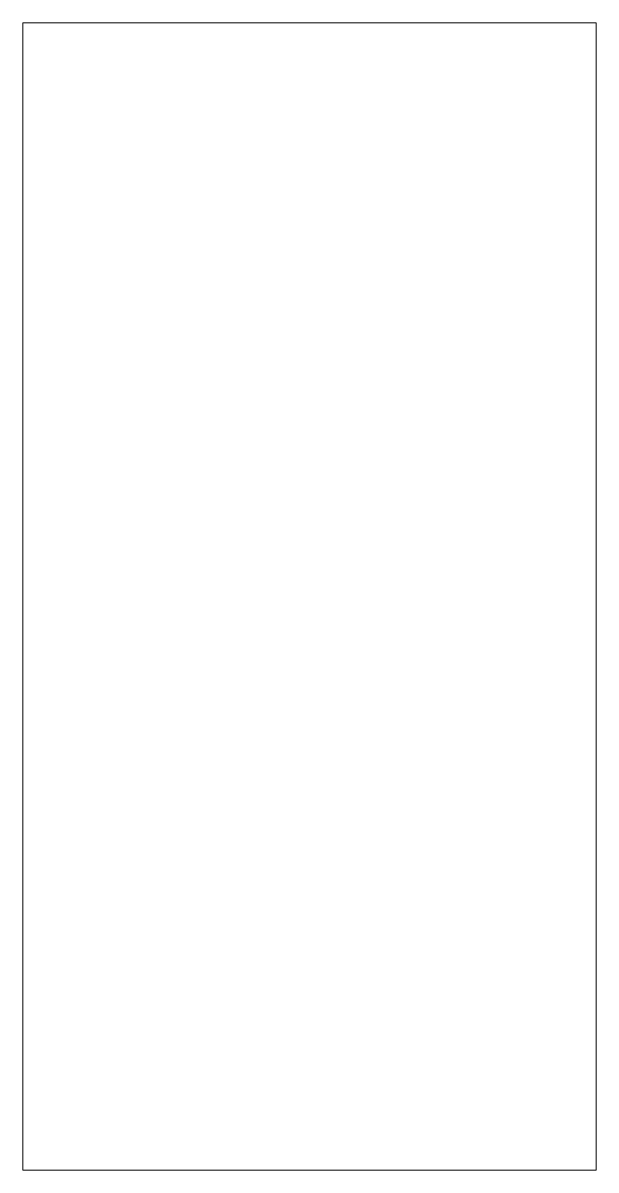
# Model space of a CAD drawing. Extents: x 10 to 20, y 10 to 30.
import ezdxf

# ---------------------------------------------------------------- set-up
doc = ezdxf.new("R2010")
doc.units = 0
doc.layers.add('s005-#def-solid-edge', color=7, linetype='CONTINUOUS')

msp = doc.modelspace()

# ---------------------------------------------------------------- linework, layer by layer
at = {"layer": 's005-#def-solid-edge', "color": 7, "linetype": 'CONTINUOUS', "lineweight": 20, "true_color": 0x000000}
msp.add_lwpolyline([(10, 30), (10, 10), (20, 10), (20, 30), (10, 30)], dxfattribs=at)

doc.saveas('drawing.dxf')
